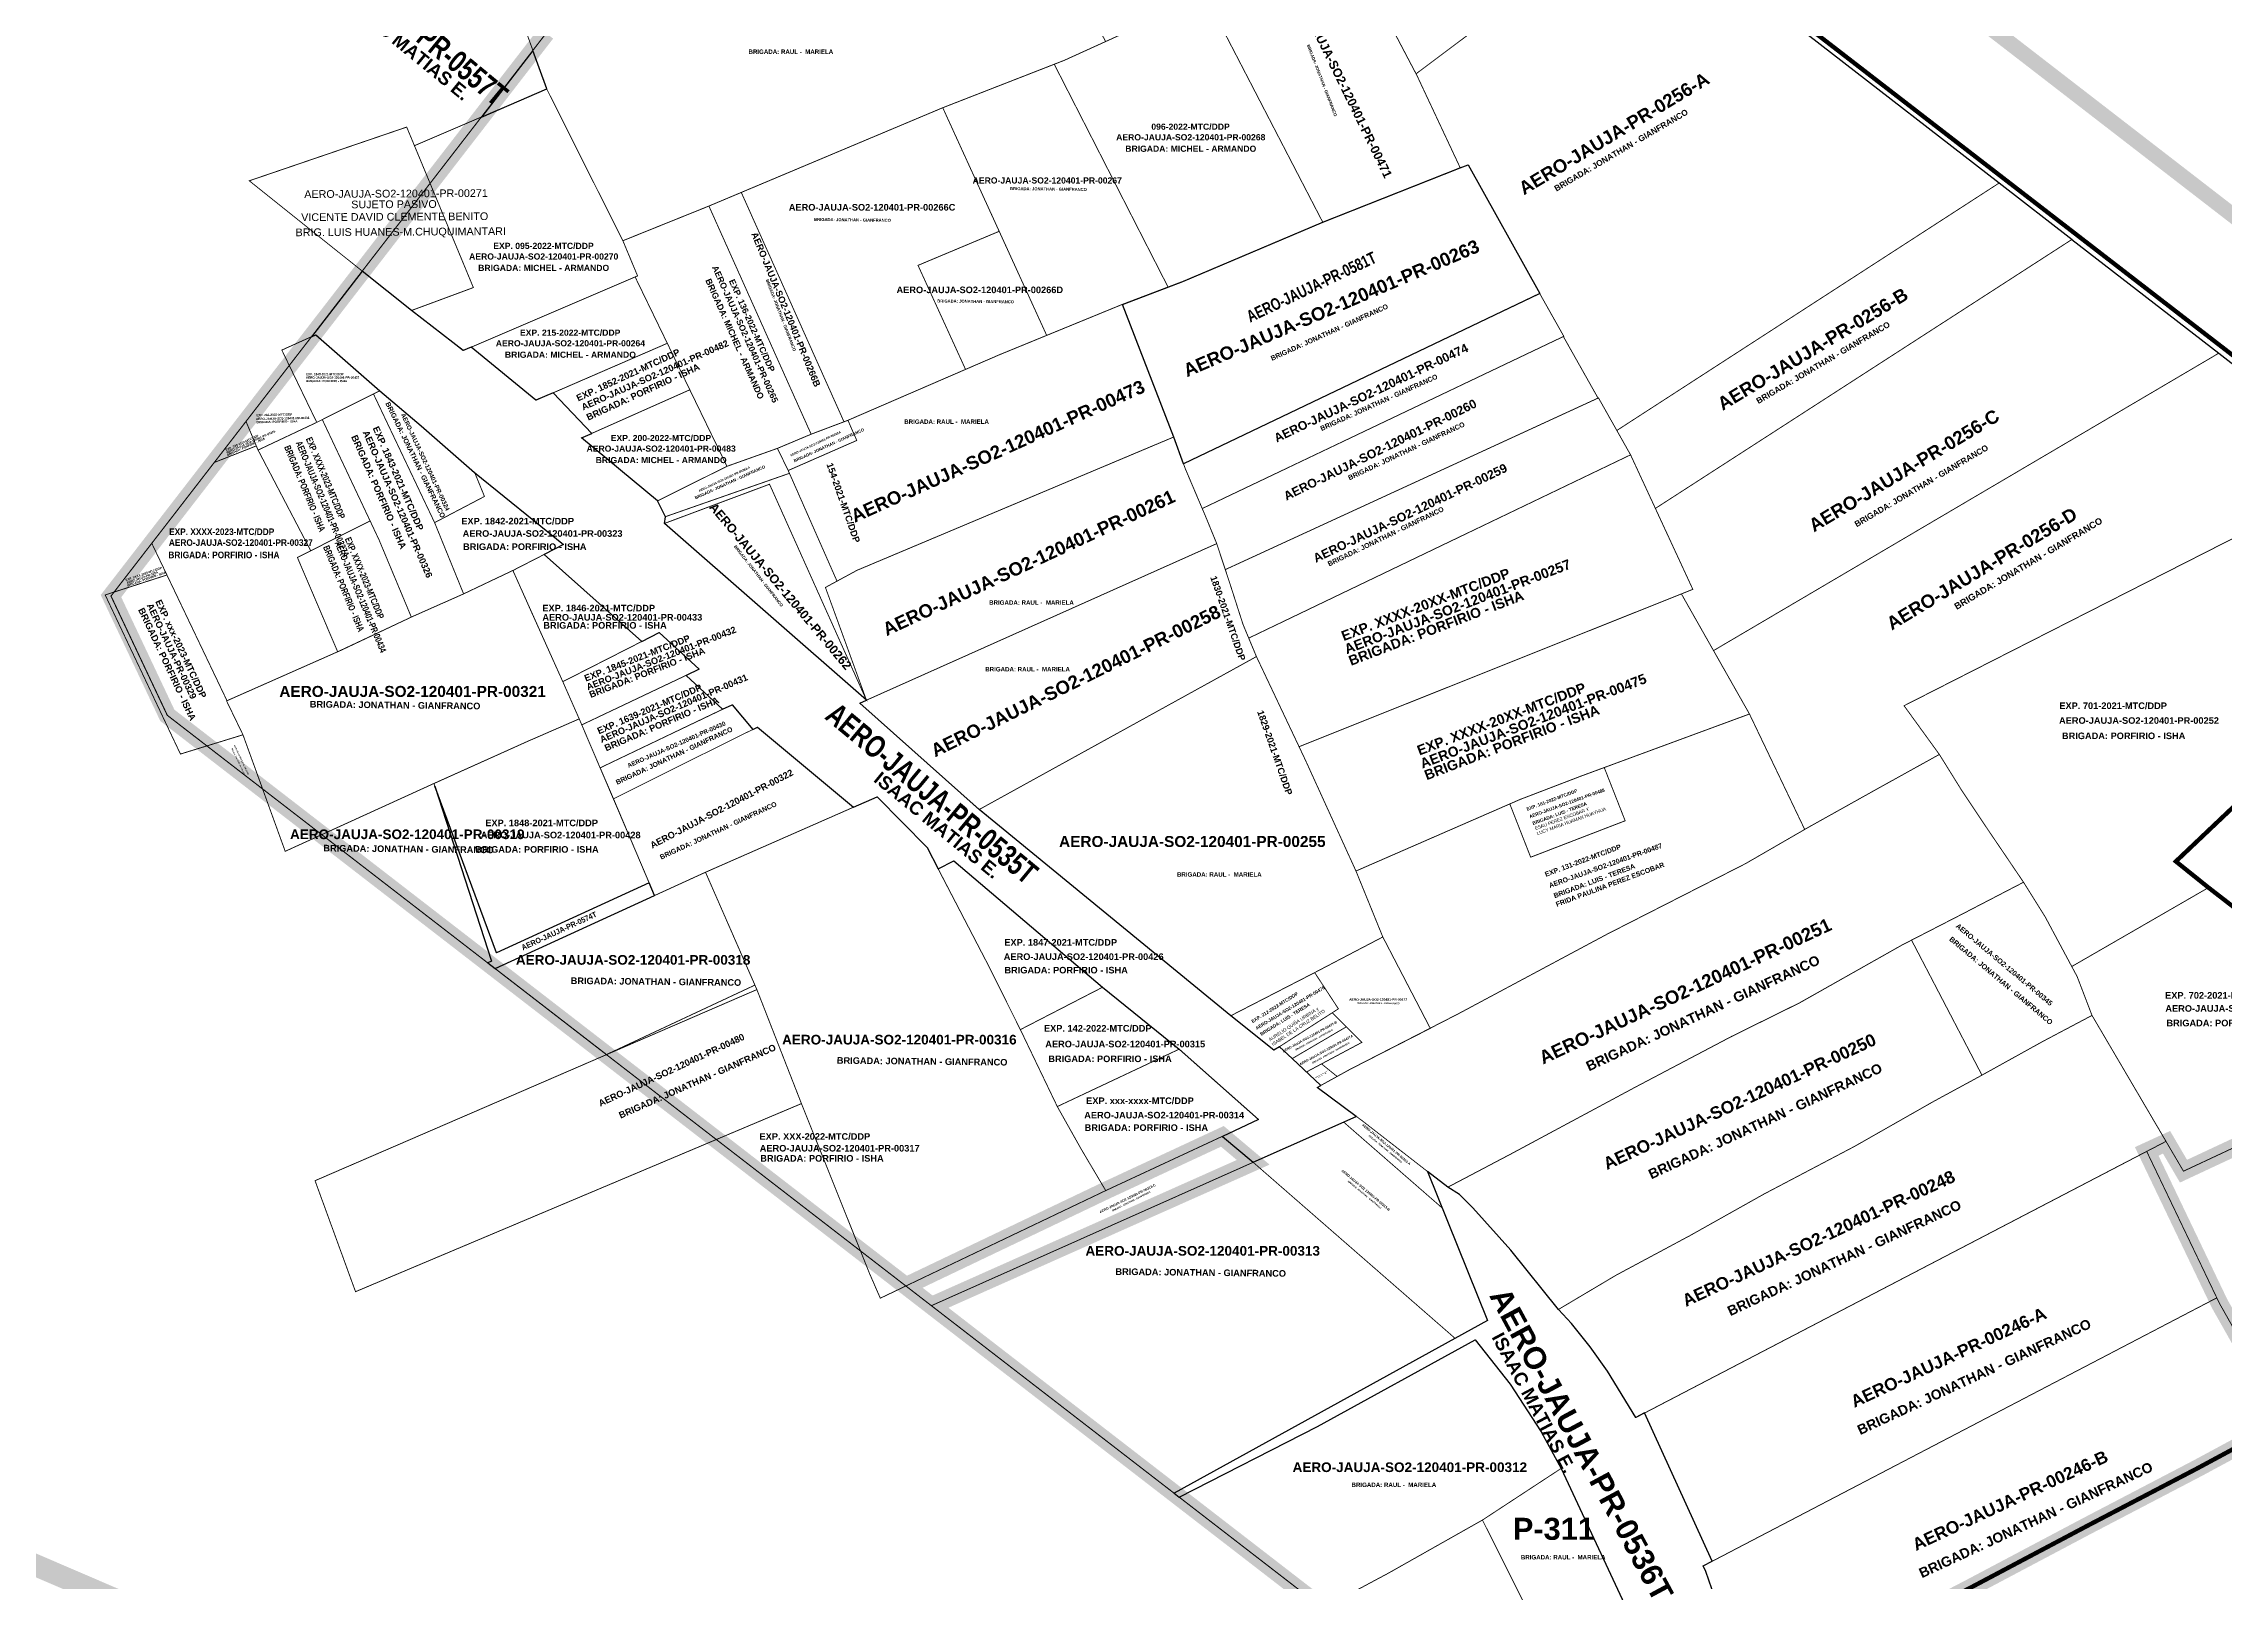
# Model space of a CAD drawing. Header units: metres. Extents: x 91 to 896469, y 125 to 17394210.
# Drawn here: x 447769.2 to 448264.8, y 8697134.9 to 8697484.4 of the extents above; entities that cross this region are included whole.
import ezdxf
from ezdxf.enums import TextEntityAlignment as Align

# ---------------------------------------------------------------- set-up
doc = ezdxf.new("R2010")
doc.units = ezdxf.units.M
doc.header["$MEASUREMENT"] = 0
doc.linetypes.add('DASHDOT2', pattern=[0.5, 0.25, -0.125, 0, -0.125])
doc.layers.add('AJ_BASE_SUNARP', color=7, linetype='Continuous', lineweight=9, true_color=0xc0fcce)
doc.layers.add('PREDIO DEFINIDO ( EN PROCESO)', color=7, linetype='Continuous', lineweight=30, true_color=0xe0e000)
for name, color, linetype in [('BASE DE DATOS JAUJA', 7, 'Continuous'), ('CODIGO', 7, 'Continuous'), ('EXPEDIENTE', 150, 'Continuous'), ('EXPEDIENTES', 5, 'Continuous'), ('ortofoto 2025', 7, 'Continuous'), ('PREDIOS ADQUIRIDOS_PRO', 7, 'Continuous'), ('PREDIOS CELIA E.T.', 200, 'Continuous'), ('SUJETO PASIVO', 4, 'Continuous')]:
    doc.layers.add(name, color=color, linetype=linetype)
for name, color, linetype, lineweight in [('CBC-INTEREST-JAUJA', 150, 'Continuous', 30), ('PMD 2024', 1, 'Continuous', 5), ('PREDIO ADQUIRIDO ( CON RM)', 3, 'Continuous', 30), ('TEXTO', 7, 'Continuous', 20)]:
    doc.layers.add(name, color=color, linetype=linetype, lineweight=lineweight)
doc.styles.add('SANSSERIFBOLD', font='sasb____.pfb')
doc.styles.get("Standard").update_dxf_attribs({"font": 'arial.ttf'})

msp = doc.modelspace()

# ---------------------------------------------------------------- linework, layer by layer
at = {"color": 6}
msp.add_lwpolyline([(448132.29, 8697515.89), (448213.63, 8697452.76), (448213.63, 8697452.76), (448230.17, 8697439.93), (448230.13, 8697439.91), (448263.51, 8697414.06), (448297.09, 8697388), (448309.54, 8697378.31), (448319.18, 8697371.48), (448323.75, 8697368.62), (448324.17, 8697369.19), (448324.17, 8697369.19), (448324.17, 8697369.19), (448136.47, 8697514.16), (448039.1, 8697589.77), (447906.38, 8697692.04), (447905.52, 8697691.5), (448055.65, 8697576.05), (448053.76, 8697575.11), (448053.76, 8697575.11)], close=True, dxfattribs=at)
at = {"color": 4, "linetype": 'DASHDOT2', "ltscale": 50}
msp.add_lwpolyline([(448573.83, 8697174.38), (448521.7, 8697214.96), (448492.77, 8697176.91), (448467.66, 8697143.64), (448462.58, 8697136.73), (448369.28, 8697209.07), (448353.65, 8697221.02), (448261.18, 8697292.59), (448253.77, 8697298.54), (448294.11, 8697336.8), (448310.09, 8697352.4), (448317.58, 8697360.09), (448324.17, 8697369.19), (448324.17, 8697369.19), (448324.17, 8697369.19), (448136.47, 8697514.16)], dxfattribs=at)
at = {"color": 30, "lineweight": 0, "const_width": 5}
msp.add_lwpolyline([(445954.14, 8695540.14), (446226.35, 8696553.13), (446260.12, 8696690.92), (446353.33, 8696744.96), (446491.12, 8696769.27), (446615.4, 8696804.4), (446647.83, 8696813.01), (446368.19, 8697143.3), (447401.14, 8697256.26), (447507.41, 8697243.65), (447682.13, 8697175.21), (448310.74, 8696905.03), (448335.51, 8696894.44), (448692.15, 8696945.78), (448731.32, 8696947.13), (448771.85, 8696941.73), (448883.97, 8696920.11), (449096.07, 8696117.68)], dxfattribs=at)
at = {"layer": 'AJ_BASE_SUNARP', "color": 1, "ltscale": 15, "const_width": 3.5}
msp.add_lwpolyline([(447815.43, 8697794.15), (447835.61, 8697807.17), (447844.59, 8697812.97), (447866.46, 8697827.08), (448248.57, 8697530.27), (449605.93, 8696482.47), (449575.02, 8696440.75), (449572, 8696436.67), (448558.87, 8697219.65), (448363.27, 8697370.8)], close=True, dxfattribs=at)
at = {"layer": 'CBC-INTEREST-JAUJA', "color": 150}
for points in [[(448132.29, 8697515.89), (448213.63, 8697452.76), (448213.63, 8697452.76), (448230.17, 8697439.93), (448230.13, 8697439.91), (448263.51, 8697414.06), (448297.09, 8697388), (448309.54, 8697378.31), (448319.18, 8697371.48), (448323.75, 8697368.62), (448324.17, 8697369.19), (448324.17, 8697369.19), (448324.17, 8697369.19), (448136.47, 8697514.16), (448039.1, 8697589.77), (447906.38, 8697692.04), (447905.52, 8697691.5), (448055.65, 8697576.05), (448053.76, 8697575.11), (448053.76, 8697575.11)], [(447868.7, 8697467.75), (447883.56, 8697474.12), (447880.41, 8697482.89), (447868.7, 8697467.75)], [(448014.39, 8697425.17), (448028.12, 8697430.39), (448059.89, 8697443.86), (448091.13, 8697456.23), (448092.92, 8697456.85), (448109.22, 8697427.6), (448028.25, 8697388.95), (448026.03, 8697395.01)], [(447830.11, 8697417.82), (447831.11, 8697418.27), (447845.6, 8697405.52), (447855.06, 8697397.52), (447867.17, 8697386.97), (447887.35, 8697370.57), (447882.94, 8697368.3), (447905.14, 8697348.53), (447909.13, 8697350.56), (447918.18, 8697342.24), (447915.22, 8697340.83), (447923.53, 8697333.13), (447925.69, 8697334.16), (447930.41, 8697328.54), (447931.49, 8697329.06), (447953.28, 8697310.87), (447958.67, 8697313.24), (447969.99, 8697301.7), (447972.52, 8697296.82), (447976.06, 8697298.68), (448009.86, 8697269.94), (448027.24, 8697255.85), (448045.27, 8697239.86), (448037.09, 8697236.05), (448044.09, 8697230.15), (448067.53, 8697240.59), (448067.53, 8697240.59), (448058.67, 8697247.18), (448059.43, 8697247.6), (448059.43, 8697247.6), (448052.94, 8697253.71), (448050.06, 8697256.43), (448048.81, 8697255.62), (448039.02, 8697263.47), (447981.8, 8697310.32), (447954.69, 8697334.51), (447956.21, 8697335.19), (447910.3, 8697375.36), (447910.52, 8697376.9), (447908.76, 8697380.51), (447891.45, 8697394.79), (447893.79, 8697395.83), (447885.03, 8697405.06), (447881.08, 8697403.35), (447866.42, 8697415.44), (447864.55, 8697414.64), (447852.83, 8697423.77), (447841.63, 8697432.72), (447830.11, 8697417.82)], [(447908.07, 8697290.79), (447906.84, 8697293.68), (447872.15, 8697277.79), (447858.12, 8697315.65), (447871.02, 8697275.89), (447870.18, 8697275.46), (447871.81, 8697274.2)]]:
    msp.add_lwpolyline(points, close=True, dxfattribs=at)
msp.add_lwpolyline([(448157.21, 8697107.57), (448146.93, 8697137.14), (448146.36, 8697138.39), (448148.38, 8697139.45), (448133.05, 8697173.17), (448131.03, 8697172.11), (448124.59, 8697182.67), (448120.64, 8697188.2), (448116.42, 8697193.52), (448113.49, 8697196.72), (448102.63, 8697210.16), (448094.02, 8697219.8), (448091, 8697222.82), (448088.31, 8697224.48), (448083.72, 8697228.05), (448097.36, 8697194.2), (448097.36, 8697194.2), (448026.13, 8697154.93), (448027.29, 8697154.03), (448058.69, 8697170.07), (448094.51, 8697189.79), (448102.46, 8697179.72), (448109.51, 8697168.92), (448114.07, 8697160.56), (448132.15, 8697121.75)], dxfattribs=at)
at = {"layer": 'ortofoto 2025', "color": 30, "const_width": 1}
msp.add_lwpolyline([(448573.83, 8697174.38), (448521.7, 8697214.96), (448492.77, 8697176.91), (448467.66, 8697143.64), (448462.58, 8697136.73), (448369.28, 8697209.07), (448353.65, 8697221.02), (448261.18, 8697292.59), (448253.77, 8697298.54), (448294.11, 8697336.8), (448310.09, 8697352.4), (448317.58, 8697360.09), (448324.17, 8697369.19), (448136.47, 8697514.16)], dxfattribs=at)
at = {"layer": 'PMD 2024', "color": 4, "linetype": 'Continuous', "lineweight": 35, "ltscale": 20, "const_width": 0.25}
msp.add_lwpolyline([(446623.18, 8698528.1), (446620.36, 8698536.51), (446610.4, 8698557.69), (446651.66, 8698611.07), (446576.59, 8698669.1), (446689.93, 8698815.74), (446740.57, 8698776.6), (446806.82, 8698862.32), (449771.2, 8696571.26), (449775.99, 8696557.79), (449674.35, 8696425.76), (449839.54, 8696298.09), (449196.34, 8696510.01), (448340.95, 8697171.27), (448216.44, 8697007.84), (447797.34, 8697331.75), (447784.54, 8697358.86), (447883.43, 8697486.8), (447076.22, 8698110.71), (446956.09, 8698218.6), (446730.51, 8698426.22), (446623.18, 8698528.1)], dxfattribs=at)
at = {"layer": 'PREDIO ADQUIRIDO ( CON RM)', "lineweight": 0, "const_width": 0.2}
for points in [[(448039.09, 8697567.86), (448053.76, 8697575.11), (448132.29, 8697515.89), (448081.1, 8697477.57), (448064.24, 8697509.67), (448063.68, 8697509.41), (448037.25, 8697567.44)], [(447980.43, 8697542.78), (447959.17, 8697532.82), (447954.59, 8697531.15), (447899.72, 8697511.23), (447874.01, 8697500.69), (447883.56, 8697474.12), (447900.86, 8697439.63), (447920.41, 8697447.51), (447973.55, 8697469.86), (448001.21, 8697480.65), (448010.56, 8697484.9)], [(448213.63, 8697452.76), (448213.63, 8697452.76), (448132.29, 8697515.89), (448081.1, 8697477.57), (448081.28, 8697477.24), (448091.13, 8697456.23), (448092.92, 8697456.85), (448109.22, 8697427.6), (448114.68, 8697417.9), (448114.58, 8697417.85), (448122.46, 8697403.86), (448122.46, 8697403.86), (448122.56, 8697403.9), (448126.73, 8697396.5)], [(448033.27, 8697495.23), (448064.24, 8697509.67), (448081.28, 8697477.24), (448091.13, 8697456.23), (448059.89, 8697443.86)], [(448001.21, 8697480.65), (448033.27, 8697495.23), (448059.89, 8697443.86), (448028.12, 8697430.39), (448024.74, 8697429.11), (447998.89, 8697479.74)], [(447973.55, 8697469.86), (447998.89, 8697479.74), (448024.74, 8697429.11), (448014.39, 8697425.17), (447997.17, 8697418.11), (447997.17, 8697418.11)], [(447853.5, 8697461.23), (447883.56, 8697474.12), (447900.86, 8697439.63), (447904.2, 8697431.64), (447864.55, 8697414.64), (447852.83, 8697423.77), (447866.89, 8697428.98)], [(447986.38, 8697441.77), (447973.55, 8697469.86), (447927.77, 8697450.61), (447951.11, 8697398.47), (447952, 8697398.81), (447978.73, 8697410.38), (447967.93, 8697434.03)], [(447815.96, 8697453.25), (447851.74, 8697465.46), (447866.89, 8697428.98), (447852.83, 8697423.77)], [(447927.77, 8697450.61), (447920.41, 8697447.51), (447943.64, 8697395.65), (447951.11, 8697398.47)], [(448230.17, 8697439.93), (448213.63, 8697452.76), (448126.73, 8697396.5), (448129.85, 8697390.96), (448135.49, 8697378.78)], [(447900.86, 8697439.63), (447920.41, 8697447.51), (447943.64, 8697395.65), (447935.98, 8697392.43), (447924.51, 8697388.35), (447903.64, 8697431.4), (447904.2, 8697431.64)], [(447967.93, 8697434.03), (447986.38, 8697441.77), (447997.17, 8697418.11), (447986.45, 8697413.72), (447978.73, 8697410.38)], [(448263.51, 8697414.06), (448230.13, 8697439.91), (448135.49, 8697378.78), (448144, 8697360.39), (448141.4, 8697359.35), (448148.7, 8697346.46)], [(447866.42, 8697415.44), (447903.64, 8697431.4), (447910.96, 8697416.31), (447881.08, 8697403.35)], [(448014.39, 8697425.17), (447986.45, 8697413.72), (447952, 8697398.81), (447954.01, 8697394.23), (447938.43, 8697387.4), (447949.52, 8697362.25), (447954.06, 8697364.71), (448026.03, 8697395.01)], [(448028.25, 8697388.95), (448109.22, 8697427.6), (448114.68, 8697417.9), (448032.51, 8697378.75), (448031.15, 8697381.97), (448028.68, 8697387.77)], [(447823.36, 8697414.77), (447831.11, 8697418.27), (447845.6, 8697405.52), (447831.3, 8697398.34)], [(447885.03, 8697405.06), (447910.96, 8697416.31), (447916.07, 8697405.75), (447893.79, 8697395.83)], [(448032.51, 8697378.75), (448114.58, 8697417.85), (448114.58, 8697417.85), (448122.46, 8697403.86), (448037.75, 8697364.87), (448035.81, 8697370.77), (448033.33, 8697376.83)], [(448285.49, 8697381.58), (448297.09, 8697388), (448263.51, 8697414.06), (448148.7, 8697346.46), (448156.87, 8697332.05), (448169.42, 8697305.81), (448170.13, 8697306.22), (448185.81, 8697314.98), (448200.02, 8697322.86), (448192, 8697333.93), (448270.2, 8697373.72), (448269.79, 8697374.4)], [(447825.05, 8697411.28), (447815.22, 8697398.55), (447817.96, 8697392.05), (447831.3, 8697398.34)], [(447844.18, 8697404.81), (447845.6, 8697405.52), (447845.6, 8697405.52), (447855.06, 8697397.52), (447867.17, 8697386.97), (447869.41, 8697381.5), (447858.08, 8697375.55), (447858.08, 8697375.55)], [(447891.45, 8697394.79), (447916.07, 8697405.75), (447924.51, 8697388.35), (447908.76, 8697380.51)], [(448041.77, 8697352.45), (448038.72, 8697361.96), (448037.75, 8697364.87), (448122.56, 8697403.9), (448129.85, 8697390.96), (448043.08, 8697349.3)], [(447817.96, 8697392.05), (447829.93, 8697369.16), (447843.42, 8697375.95), (447832.56, 8697398.97), (447831.3, 8697398.34)], [(447815.22, 8697398.55), (447808, 8697389.22), (447817.56, 8697392.99)], [(447952, 8697398.81), (447943.64, 8697395.65), (447935.98, 8697392.43), (447938.43, 8697387.4), (447954.01, 8697394.23)], [(447946.89, 8697360.82), (447954.06, 8697364.71), (448026.03, 8697395.01), (448028.68, 8697387.77), (448033.33, 8697376.83), (448035.81, 8697370.78), (447956.21, 8697335.19)], [(447793.81, 8697370.85), (447810.9, 8697335.07), (447836.05, 8697346.2), (447826.9, 8697367.63), (447829.93, 8697369.16), (447817.96, 8697392.05), (447817.96, 8697392.05), (447817.56, 8697392.99), (447808, 8697389.22)], [(447935.98, 8697392.43), (447938.43, 8697387.4), (447938.71, 8697386.76), (447910.52, 8697376.9), (447908.76, 8697380.51), (447924.51, 8697388.35)], [(448043.08, 8697349.3), (448043.08, 8697349.3), (448044.83, 8697345.1), (448054.52, 8697324.62), (448144, 8697360.39), (448129.85, 8697390.96), (448043.08, 8697349.3)], [(447858.08, 8697375.55), (447869.41, 8697381.5), (447867.17, 8697386.97), (447887.35, 8697370.57), (447876.23, 8697364.85), (447864.67, 8697359.36)], [(447956.21, 8697335.19), (447934.19, 8697384.28), (447910.3, 8697375.36)], [(447826.9, 8697367.63), (447843.42, 8697375.95), (447845.46, 8697371.62), (447852.79, 8697354.08), (447836.05, 8697346.2)], [(447954.69, 8697334.51), (448035.81, 8697370.78), (448038.72, 8697361.96), (448041.77, 8697352.45), (448044.83, 8697345.1), (447981.8, 8697310.32)], [(448192, 8697333.93), (448270.09, 8697373.66), (448270.09, 8697373.66), (448278.26, 8697360.01), (448288.78, 8697344.92), (448294.11, 8697336.8), (448253.77, 8697298.54), (448261.18, 8697292.59), (448230.11, 8697274.65), (448224.06, 8697285.96), (448219.15, 8697293.81), (448210.14, 8697307.12), (448205.12, 8697314.65), (448200.02, 8697322.86)], [(447810.8, 8697335.03), (447814.43, 8697336.63), (447836.98, 8697346.61), (447852.79, 8697354.08), (447864.67, 8697359.36), (447875.87, 8697364.68), (447880.37, 8697354.6), (447887.21, 8697339.4), (447890.94, 8697330.94), (447879.3, 8697325.87), (447857.93, 8697316.26), (447824.13, 8697300.84), (447814.53, 8697327.32)], [(447981.8, 8697310.32), (448044.83, 8697345.1), (448055.98, 8697321.53), (448067.45, 8697296.36), (448073.55, 8697281.37), (448058.07, 8697273.27), (448039.02, 8697263.47)], [(447857.91, 8697316.24), (447872.15, 8697277.79), (447906.84, 8697293.68), (447890.94, 8697330.94), (447879.3, 8697325.87), (447857.91, 8697316.24)], [(448156.87, 8697332.05), (448123.87, 8697319.88), (448128.62, 8697307.78), (448107.15, 8697299.5), (448102.41, 8697311.61), (448067.45, 8697296.36), (448073.55, 8697281.37), (448084.32, 8697260.63), (448090.74, 8697263.92), (448124.7, 8697282.1), (448155.94, 8697298.02), (448169.42, 8697305.81)], [(447806.34, 8697324.8), (447818.99, 8697315.03), (447814.53, 8697327.32)], [(448068.92, 8697239.56), (448058.67, 8697247.18), (448066.1, 8697251.28), (448090.74, 8697263.92), (448124.7, 8697282.1), (448155.94, 8697298.02), (448170.13, 8697306.22), (448185.81, 8697314.98), (448200.02, 8697322.86), (448205.12, 8697314.65), (448210.14, 8697307.12), (448219.15, 8697293.81), (448205.04, 8697286.48), (448191.56, 8697279.55), (448168.26, 8697266.39), (448152.76, 8697258.73), (448130.93, 8697247.23), (448102.83, 8697232.13), (448088.31, 8697224.48)], [(448102.41, 8697311.61), (448104.65, 8697312.59), (448118.5, 8697317.9), (448123.87, 8697319.88), (448128.62, 8697307.78), (448107.15, 8697299.5)], [(447832.44, 8697304.63), (447857.93, 8697316.26), (447871.02, 8697275.89), (447870.18, 8697275.46)], [(447919.64, 8697296.08), (447958.67, 8697313.24), (447969.99, 8697301.7), (447983.55, 8697275.62), (447991.19, 8697260.31), (447999.58, 8697242.82), (448004.95, 8697233.25), (448010.59, 8697223.72), (447959.36, 8697199.26), (447956.91, 8697204.88), (447941.44, 8697243.49), (447931.31, 8697269.41)], [(447871.84, 8697274.22), (447897.16, 8697254.66), (447930.87, 8697270.43), (447919.64, 8697296.08)], [(447976.06, 8697298.68), (447972.52, 8697296.82), (447983.55, 8697275.62), (447991.19, 8697260.31), (447991.19, 8697260.31), (448009.86, 8697269.94)], [(448231.34, 8697272.35), (448230.11, 8697274.65), (448224.06, 8697285.96), (448219.15, 8697293.81), (448205.04, 8697286.48), (448193.7, 8697280.65), (448209.7, 8697249.96), (448223.43, 8697257.57), (448234.71, 8697263.54)], [(448230.11, 8697274.65), (448261.18, 8697292.59), (448302.2, 8697260.79), (448286.3, 8697242.54), (448255.5, 8697228.13), (448234.71, 8697263.54), (448231.34, 8697272.35)], [(448059.63, 8697252.52), (448059.63, 8697252.52), (448068.8, 8697257.41), (448062.08, 8697264.15), (448063.46, 8697265.04), (448058.07, 8697273.27), (448073.55, 8697281.37), (448073.55, 8697281.37), (448084.34, 8697260.6), (448066.1, 8697251.28), (448063.16, 8697249.66)], [(448180.7, 8697233.74), (448160.13, 8697222.91), (448143.39, 8697213.51), (448126.6, 8697204.51), (448113.49, 8697196.72), (448102.63, 8697210.16), (448094.02, 8697219.8), (448091, 8697222.82), (448088.32, 8697224.49), (448102.84, 8697232.14), (448130.93, 8697247.23), (448152.77, 8697258.74), (448168.26, 8697266.4), (448191.56, 8697279.55), (448193.7, 8697280.65), (448209.7, 8697249.96), (448208.48, 8697249.29), (448198.7, 8697243.98)], [(448039.02, 8697263.47), (448058.07, 8697273.27), (448063.46, 8697265.04), (448052.7, 8697258.13), (448048.81, 8697255.62)], [(447840.11, 8697200.74), (447830.91, 8697225.97), (447875.93, 8697245.44), (447931.31, 8697269.41), (447941.44, 8697243.49)], [(447991.19, 8697260.31), (447999.58, 8697242.82), (448027.24, 8697255.85), (448009.86, 8697269.94)], [(448065.27, 8697260.95), (448062.08, 8697264.15), (448052.7, 8697258.13), (448050.05, 8697256.42), (448052.94, 8697253.71)], [(448056.17, 8697250.67), (448052.94, 8697253.71), (448065.27, 8697260.95), (448068.8, 8697257.41)], [(448234.71, 8697263.54), (448223.43, 8697257.57), (448209.7, 8697249.96), (448208.48, 8697249.29), (448198.7, 8697243.98), (448180.7, 8697233.74), (448160.13, 8697222.91), (448143.39, 8697213.51), (448126.6, 8697204.51), (448113.49, 8697196.72), (448116.42, 8697193.52), (448120.64, 8697188.2), (448124.59, 8697182.67), (448131.03, 8697172.11), (448251.53, 8697234.91)], [(448059.43, 8697247.6), (448056.17, 8697250.67), (448059.63, 8697252.52), (448063.16, 8697249.66)], [(448068.92, 8697239.56), (448067.53, 8697240.59), (448064.64, 8697239.3), (448087.06, 8697219.75), (448083.72, 8697228.05)], [(448087.06, 8697219.75), (448064.64, 8697239.3), (448044.09, 8697230.15), (448089.98, 8697190.13), (448097.36, 8697194.2)], [(448263.07, 8697199.34), (448263.07, 8697199.34), (448247.14, 8697232.63), (448133.05, 8697173.17), (448148.38, 8697139.45)], [(448044.09, 8697230.15), (447970.97, 8697197.56), (448026.13, 8697154.93), (448089.98, 8697190.13)], [(448146.93, 8697137.14), (448146.36, 8697138.39), (448263.07, 8697199.34), (448263.66, 8697198.1), (448279.03, 8697170.91), (448271.44, 8697167.48), (448233.59, 8697147.49), (448207.64, 8697133.74), (448178.69, 8697118.63), (448157.21, 8697107.57)], [(448102.46, 8697179.72), (448094.51, 8697189.79), (448058.69, 8697170.07), (448027.29, 8697154.03), (448059.95, 8697128.8), (448074.86, 8697136.78), (448096.19, 8697148.83), (448114.07, 8697160.56), (448109.51, 8697168.92)], [(448114.08, 8697113.16), (448096.19, 8697148.83), (448114.07, 8697160.56), (448132.15, 8697121.75)]]:
    msp.add_lwpolyline(points, close=True, dxfattribs=at)
for points in [[(447832.56, 8697398.97), (447845.46, 8697371.62), (447852.79, 8697354.08), (447864.67, 8697359.36), (447858.08, 8697375.55), (447844.18, 8697404.81), (447832.56, 8697398.97)], [(447785.24, 8697359.77), (447797.25, 8697363.65), (447793.81, 8697370.85), (447785.24, 8697359.77)], [(447875.87, 8697364.67), (447882.94, 8697368.3), (447905.14, 8697348.53), (447887.21, 8697339.4), (447875.87, 8697364.67)], [(447783.22, 8697359.11), (447800.32, 8697322.95), (447814.53, 8697327.32), (447810.8, 8697335.03), (447810.9, 8697335.07), (447797.25, 8697363.65), (447783.22, 8697359.11)], [(448054.52, 8697324.62), (448055.98, 8697321.53), (448067.45, 8697296.36), (448102.41, 8697311.61), (448104.65, 8697312.59), (448118.5, 8697317.9), (448123.87, 8697319.88), (448156.87, 8697332.05), (448141.4, 8697359.35), (448054.52, 8697324.62)], [(447887.21, 8697339.4), (447890.94, 8697330.94), (447891.52, 8697329.58), (447918.18, 8697342.24), (447909.13, 8697350.56), (447887.21, 8697339.4)], [(447891.52, 8697329.58), (447915.22, 8697340.83), (447915.22, 8697340.83), (447923.53, 8697333.13), (447895.69, 8697319.81), (447895.69, 8697319.81), (447891.52, 8697329.58)], [(447999.58, 8697242.82), (448027.24, 8697255.85), (448027.24, 8697255.85), (448045.27, 8697239.86), (448045.27, 8697239.86), (448010.59, 8697223.72), (448004.95, 8697233.25), (447999.58, 8697242.82)], [(447922.1, 8697235.33), (447954.85, 8697210.02), (447941.44, 8697243.49), (447922.1, 8697235.33)], [(448028.12, 8697111.76), (448057.21, 8697056), (448094.8, 8697075.55), (448111.77, 8697084.6), (448125.68, 8697091.73), (448139.86, 8697098.8), (448136.76, 8697108.53), (448119.98, 8697102.02), (448114.08, 8697113.16), (448096.19, 8697148.83), (448074.86, 8697136.78), (448028.12, 8697111.76)]]:
    msp.add_lwpolyline(points, dxfattribs=at)
at = {"layer": 'PREDIO DEFINIDO ( EN PROCESO)', "lineweight": 0, "const_width": 4}
msp.add_lwpolyline([(447883.43, 8697486.8), (447784.54, 8697358.86), (447797.34, 8697331.75), (448115.01, 8697086.23), (448125.82, 8697091.7), (448139.86, 8697098.8), (448153.39, 8697105.6), (448178.69, 8697118.63), (448207.64, 8697133.74), (448233.59, 8697147.49), (448258.72, 8697160.62), (448271.44, 8697167.48)], dxfattribs=at)
for points in [[(448278.51, 8697238.89), (448255.5, 8697228.13), (448251.65, 8697234.7), (448247.14, 8697232.63), (448263.66, 8697198.1), (448279.03, 8697170.91), (448311.89, 8697186.85)], [(448044.09, 8697230.15), (448037.09, 8697236.05), (448010.59, 8697223.72), (447965.18, 8697202.04), (447970.97, 8697197.56)], [(448165.04, 8697048.47), (448164.21, 8697070.1), (448160.06, 8697083.43), (448156.31, 8697095.49), (448153.39, 8697105.6), (448178.69, 8697118.63), (448207.64, 8697133.74), (448233.59, 8697147.49), (448258.72, 8697160.62), (448271.44, 8697167.48), (448283.95, 8697142.94), (448288.11, 8697134.62), (448279.55, 8697123.05), (448272.73, 8697115.75), (448260.49, 8697098.52), (448248.18, 8697082.38), (448235.8, 8697066.45), (448223.49, 8697050.93), (448211.66, 8697035), (448199.49, 8697019.2), (448188.2, 8697005.45), (448176.44, 8697005.78), (448167.35, 8697006.04), (448167.62, 8697027.36)]]:
    msp.add_lwpolyline(points, close=True, dxfattribs=at)
at = {"layer": 'PREDIOS ADQUIRIDOS_PRO', "color": 3, "lineweight": 0}
for points in [[(447895.69, 8697319.81), (447925.69, 8697334.16), (447930.41, 8697328.54), (447927.3, 8697327.03), (447911.16, 8697318.99), (447898.7, 8697312.76)], [(447953.28, 8697310.87), (447919.64, 8697296.08), (447908.07, 8697290.79), (447898.7, 8697312.76), (447911.16, 8697318.99), (447927.3, 8697327.03), (447931.49, 8697329.06)]]:
    msp.add_lwpolyline(points, close=True, dxfattribs=at)
at = {"layer": 'TEXTO', "color": 6, "const_width": 1}
msp.add_lwpolyline([(448272.73, 8697115.75), (448279.55, 8697123.05), (448288.11, 8697134.62), (448283.95, 8697142.94), (448271.44, 8697167.48), (448258.72, 8697160.62), (448233.59, 8697147.49), (448207.64, 8697133.74), (448178.69, 8697118.63), (448153.39, 8697105.6), (448139.86, 8697098.8), (448125.82, 8697091.7), (448111.77, 8697084.6), (448094.8, 8697075.55), (448057.21, 8697056), (448044.1, 8697049.16), (448167.42, 8697011.76), (448188.2, 8697005.45), (448199.49, 8697019.2), (448211.66, 8697035), (448223.49, 8697050.93), (448235.8, 8697066.45), (448248.18, 8697082.38), (448260.49, 8697098.52)], close=True, dxfattribs=at)

# ---------------------------------------------------------------- texts
at = {"insert": (448108.02, 8697306.38), "char_height": 0.75, "attachment_point": 1, "rotation": 20}
msp.add_mtext_dynamic_manual_height_columns('{\\C4;ESAU PEREZ ESCOBAR Y                      LUCY MARIA HUAMAN HUAYHUA}', width=21.991, gutter_width=1, heights=[3.87], dxfattribs=at)
at = {"layer": 'BASE DE DATOS JAUJA', "color": 1, "style": 'SANSSERIFBOLD'}
for s, height, rotation, p in [('AERO-JAUJA-SO2-120401-PR-00471', 2, 295.9869, (448063.35, 8697475.41)), ('AERO-JAUJA-PR-0256-A', 3, 31.1149, (448126.86, 8697462.74)), ('AERO-JAUJA-SO2-120401-PR-00263', 3, 23.2397, (448062.44, 8697422.92)), ('AERO-JAUJA-PR-0256-B', 3, 31.1149, (448172.01, 8697413.74)), ('AERO-JAUJA-SO2-120401-PR-00474', 2, 25.4546, (448071.31, 8697404.14)), ('AERO-JAUJA-SO2-120401-PR-00324', 1.002, 295, (447855.52, 8697389.13)), ('AERO-JAUJA-SO2-120401-PR-00260', 2, 26.2214, (448073.38, 8697391.23)), ('AERO-JAUJA-PR-0256-C', 3, 31.1149, (448192.76, 8697386.12)), ('AERO-JAUJA-SO2-120401-PR-00266A', 0.5, 25.2411, (447944.74, 8697393.27)), ('AERO-JAUJA-SO2-120401-PR-00262-A', 0.5, 25.2411, (447924.02, 8697385.22)), ('AERO-JAUJA-SO2-120401-PR-00259', 2, 25.5076, (448080.2, 8697376.85)), ('AERO-JAUJA-SO2-120401-PR-00262', 2, 310, (447935.92, 8697360.44)), ('AERO-JAUJA-PR-0256-D', 3, 31.1149, (448210.44, 8697363.82)), ('AERO-JAUJA-SO2-120401-PR-00320', 0.3094, 295, (447814.02, 8697321.61)), ('AERO-JAUJA-SO2-120401-PR-00322', 1.5, 27.5877, (447923.65, 8697309.84)), ('AERO-JAUJA-SO2-120401-PR-00322', 1.5, 27.5877, (447923.65, 8697309.84)), ('AERO-JAUJA-SO2-120401-PR-00480', 1.5, 25, (447912.21, 8697250.46))]:
    msp.add_text(s, height=height, rotation=rotation, dxfattribs=at).set_placement(p, align=Align.CENTER)
msp.add_text('AERO-JAUJA-SO2-120401-PR-00321', height=2.5, dxfattribs=at).set_placement((447853.07, 8697335.93), align=Align.CENTER)
at = {"layer": 'CBC-INTEREST-JAUJA', "style": 'SANSSERIFBOLD', "width": 0.75}
for s, height, rotation, p in [('AERO-JAUJA-PR-0557T', 5, 320.3469, (447826.03, 8697507.99)), ('AERO-JAUJA-PR-0581T', 2.6893, 25.513, (448043.41, 8697421)), ('AERO-JAUJA-PR-0535T', 5, 320.3469, (447946.52, 8697331.13)), ('AERO-JAUJA-PR-0574T', 1.25, 24.6779, (447878.15, 8697278.3))]:
    msp.add_text(s, height=height, rotation=rotation, dxfattribs=at).set_placement(p)
at = {"layer": 'CBC-INTEREST-JAUJA', "style": 'SANSSERIFBOLD'}
for s, height, rotation, p in [('ISAAC MATIAS E. ', 3, 320.6696, (447837.14, 8697493.71)), ('ISAAC MATIAS E. ', 3, 320.6696, (447957.64, 8697316.85)), ('AERO-JAUJA-PR-0536T', 5, 298.3037, (448097.64, 8697199.86)), ('ISAAC MATIAS E. ', 3, 298.041, (448098.2, 8697190.41))]:
    msp.add_text(s, height=height, rotation=rotation, dxfattribs=at).set_placement(p)
at = {"layer": 'CODIGO', "color": 6, "linetype": 'Continuous', "lineweight": 20, "style": 'SANSSERIFBOLD'}
for height, rotation, p in [(0.675, 291.0881, (448059.4, 8697475.94)), (1.35, 30.5044, (448128.04, 8697459.63)), (0.675, 359.3333, (447997.58, 8697451.04)), (0.675, 359.3333, (447953.04, 8697444.03)), (0.675, 291.0881, (447936.45, 8697422.58)), (0.675, 359.3333, (447981.02, 8697425.5)), (1.125, 24.361, (448061.63, 8697418.31)), (1.35, 30.5044, (448173.93, 8697411.35)), (1.125, 24.361, (448072.89, 8697402.35)), (1.125, 295.8831, (447853.21, 8697389.57)), (0.675, 24.361, (447947.82, 8697392.85)), (1.125, 25.1278, (448079.14, 8697391.33)), (1.35, 30.5044, (448196.27, 8697383.34)), (0.675, 24.361, (447925.34, 8697384.43)), (1.125, 25.7944, (448074.45, 8697371.91)), (1.5, 30.8302, (448220.62, 8697365.63)), (0.675, 308.0517, (447931.42, 8697363.22)), (1.5, 359.3671, (447849.09, 8697333.32)), (1.125, 24.9321, (447912.75, 8697322.08)), (0.2625, 295.6844, (447813.35, 8697321.19)), (1.125, 24.9321, (447922.77, 8697305.06)), (1.1645, 319.9358, (448213.66, 8697270.98)), (2.25, 24.9321, (448146.76, 8697263.06)), (1.5, 359.3671, (447908.37, 8697270.47)), (0.3707, 359.3671, (448072.55, 8697266.13)), (0.3707, 28.6227, (448058, 8697257.83)), (1.5, 23.8453, (447918.08, 8697247.89)), (0.3707, 28.6227, (448061.83, 8697254.86)), (1.5, 359.3671, (447968.86, 8697252.35)), (0.0927, 28.6227, (448059.88, 8697249.93)), (2.25, 24.9321, (448160.93, 8697238.51)), (0.375, 320.4987, (448073.99, 8697233.05)), (0.375, 320.4987, (448069.3, 8697222.64)), (0.375, 26.7146, (448016.45, 8697221.11)), (2.25, 24.9321, (448178.89, 8697207.41)), (1.5, 359.3671, (448032.16, 8697204.35)), (2.25, 24.9321, (448208.4, 8697180.38)), (2.25, 24.9321, (448222.42, 8697147.85))]:
    msp.add_text('BRIGADA: JONATHAN - GIANFRANCO', height=height, rotation=rotation, dxfattribs=at).set_placement(p, align=Align.CENTER)
at = {"layer": 'CODIGO', "color": 6, "linetype": 'Continuous', "lineweight": 0, "style": 'SANSSERIFBOLD'}
for s, height, p in [('BRIGADA: RAUL -  MARIELA', 1, (447939.03, 8697482.1)), ('BRIGADA: MICHEL - ARMANDO', 1.4, (448029.91, 8697459.84)), ('BRIGADA: RAUL -  MARIELA', 1, (447974.42, 8697398)), ('BRIGADA: MICHEL - ARMANDO', 1.4, (447909.56, 8697389.07)), ('BRIGADA: RAUL -  MARIELA', 1, (447993.71, 8697356.88)), ('BRIGADA: RAUL -  MARIELA', 1, (447992.83, 8697341.72)), ('BRIGADA: RAUL -  MARIELA', 1, (448036.39, 8697295.08)), ('BRIGADA: RAUL -  MARIELA', 1, (448076.06, 8697156.35)), ('BRIGADA: RAUL -  MARIELA', 1, (448114.54, 8697139.87))]:
    msp.add_text(s, height=height, dxfattribs=at).set_placement(p, align=Align.CENTER)
at = {"layer": 'CODIGO', "color": 1, "lineweight": 0, "style": 'SANSSERIFBOLD'}
for s, height, p in [('AERO-JAUJA-SO2-120401-PR-00268', 1.4, (448029.91, 8697462.45)), ('AERO-JAUJA-SO2-120401-PR-00267', 1.4, (447997.3, 8697452.63)), ('AERO-JAUJA-SO2-120401-PR-00266C', 1.5, (447957.49, 8697446.48)), ('AERO-JAUJA-SO2-120401-PR-00266D', 1.5, (447981.97, 8697427.71)), ('AERO-JAUJA-SO2-120401-PR-00483', 1.4, (447909.56, 8697391.68))]:
    msp.add_text(s, height=height, dxfattribs=at).set_placement(p, align=Align.CENTER)
for s, height, rotation, p in [('AERO-JAUJA-SO2-120401-PR-00266B', 1.5, 292.4553, (447937.22, 8697423.72)), ('AERO-JAUJA-SO2-120401-PR-00265', 1.4, 294.123, (447928.02, 8697418.12))]:
    msp.add_text(s, height=height, rotation=rotation, dxfattribs=at).set_placement(p, align=Align.CENTER)
at = {"layer": 'CODIGO', "color": 6, "linetype": 'Continuous', "lineweight": 0, "style": 'SANSSERIFBOLD'}
msp.add_text('BRIGADA: MICHEL - ARMANDO', height=1.4, rotation=294.123, dxfattribs=at).set_placement((447925.64, 8697417.05), align=Align.CENTER)
at = {"layer": 'CODIGO', "lineweight": 20, "style": 'SANSSERIFBOLD'}
for s, height, rotation, p in [('AERO-JAUJA-SO2-120401-PR-00482', 1.5, 23.9643, (447891.85, 8697401.03)), ('AERO-JAUJA-SO2-120401-PR-00436', 0.5, 1.2293, (447817.51, 8697398.86)), ('AERO-JAUJA-SO2-120401-PR-00325', 0.5, 23.8576, (447810.86, 8697391.24)), ('AERO-JAUJA-SO2-120401-PR-00326', 1.5, 293.6952, (447841.7, 8697396.09)), ('AERO-JAUJA-SO2-120401-PR-00257', 2.2614, 20.9337, (448065.35, 8697345.63)), ('AERO-JAUJA-PR-00329', 1.5, 295.1432, (447792.62, 8697356.78)), ('AERO-JAUJA-SO2-120401-PR-00432', 1.5, 21.3159, (447892.92, 8697337.43)), ('AERO-JAUJA-SO2-120401-PR-00431', 1.5, 23.2721, (447896.02, 8697325.47)), ('AERO-JAUJA-SO2-120401-PR-00475', 2.2614, 20.9337, (448082.56, 8697319.62)), ('AERO-JAUJA-SO2-120401-PR-00488', 0.75, 19.7075, (448106.97, 8697308.35)), ('AERO-JAUJA-SO2-120401-PR-00487 ', 1.125, 19.7075, (448111.5, 8697292.49)), ('AERO-JAUJA-SO2-120401-PR-00476', 0.75, 31.1968, (448044.91, 8697260.24))]:
    msp.add_text(s, height=height, rotation=rotation, dxfattribs=at).set_placement(p)
at = {"layer": 'CODIGO', "color": 6, "linetype": 'Continuous', "lineweight": 20, "style": 'SANSSERIFBOLD'}
for s, height, rotation, p in [('BRIGADA: PORFIRIO - ISHA', 1.5, 24.705, (447893.01, 8697398.72)), ('BRIGADA: PORFIRIO - ISHA', 0.5, 23.8576, (447811.04, 8697390.67)), ('BRIGADA: PORFIRIO - ISHA', 0.5, 1.2293, (447817.57, 8697398.13)), ('BRIGADA: PORFIRIO - ISHA', 1.5, 293.6952, (447839.08, 8697395.07)), ('BRIGADA: PORFIRIO - ISHA', 2.2614, 20.9337, (448066.33, 8697342.99)), ('BRIGADA: PORFIRIO - ISHA', 1.5, 295.1432, (447790.66, 8697355.75)), ('BRIGADA: PORFIRIO - ISHA', 1.5, 21.3159, (447893.57, 8697335.68)), ('BRIGADA: PORFIRIO - ISHA', 1.5, 23.2721, (447897.08, 8697323.55)), ('BRIGADA: PORFIRIO - ISHA', 2.2614, 20.9337, (448083.53, 8697316.98)), ('BRIGADA: LUIS - TERESA', 0.75, 20.4483, (448107.72, 8697306.8)), ('BRIGADA: LUIS - TERESA', 1.125, 20.4483, (448112.62, 8697290.17)), ('BRIGADA: LUIS - TERESA', 0.75, 31.9376, (448045.96, 8697258.88))]:
    msp.add_text(s, height=height, rotation=rotation, dxfattribs=at).set_placement(p)
at = {"layer": 'CODIGO', "lineweight": 20, "style": 'SANSSERIFBOLD'}
for s, height, p in [('AERO-JAUJA-SO2-120401-PR-00437', 0.5, (447828.85, 8697408.27)), ('AERO-JAUJA-SO2-120401-PR-00323', 1.5, (447864.45, 8697372.33)), ('AERO-JAUJA-SO2-120401-PR-00433', 1.5, (447882.57, 8697353.28)), ('AERO-JAUJA-SO2-120401-PR-00252', 1.5, (448227.22, 8697329.82)), ('AERO-JAUJA-SO2-120401-PR-00428', 1.5, (447868.56, 8697303.79)), ('AERO-JAUJA-SO2-120401-PR-00426', 1.5, (447987.41, 8697276.14)), ('AERO-JAUJA-SO2-120401-PR-00249', 1.5, (448251.38, 8697264.37)), ('AERO-JAUJA-SO2-120401-PR-00315', 1.5, (447996.85, 8697256.28)), ('AERO-JAUJA-SO2-120401-PR-00314', 1.5, (448005.7, 8697240.12)), ('AERO-JAUJA-SO2-120401-PR-00317', 1.5, (447931.96, 8697232.6))]:
    msp.add_text(s, height=height, dxfattribs=at).set_placement(p)
at = {"layer": 'CODIGO', "color": 6, "linetype": 'Continuous', "lineweight": 20, "style": 'SANSSERIFBOLD'}
for height, p in [(0.5, (447828.88, 8697407.48)), (1.5, (447864.54, 8697369.33)), (1.5, (447882.78, 8697351.45)), (1.5, (448227.87, 8697326.34)), (1.5, (447867.31, 8697300.52)), (1.5, (447987.56, 8697273.08)), (1.5, (448251.62, 8697261.06)), (1.5, (447997.54, 8697252.92)), (1.5, (448005.79, 8697237.28)), (1.5, (447932.08, 8697230.3))]:
    msp.add_text('BRIGADA: PORFIRIO - ISHA', height=height, dxfattribs=at).set_placement(p)
at = {"layer": 'CODIGO', "color": 1, "linetype": 'Continuous', "lineweight": 0, "style": 'SANSSERIFBOLD'}
for s, rotation, p in [('AERO-JAUJA-SO2-120401-PR-00473', 24.2731, (447986.68, 8697390.43)), ('AERO-JAUJA-SO2-120401-PR-00261', 25, (447993.73, 8697365.07)), ('AERO-JAUJA-SO2-120401-PR-00258', 26.2034, (448004.42, 8697338.21))]:
    msp.add_text(s, height=3, rotation=rotation, dxfattribs=at).set_placement(p, align=Align.CENTER)
at = {"layer": 'CODIGO', "color": 6, "linetype": 'Continuous', "lineweight": 20, "style": 'SANSSERIFBOLD'}
for height, rotation, width, p in [(1.5, 292.6413, 0.6, (447823.85, 8697392.72)), (1.5, 292.6413, 0.6, (447832.69, 8697369.98)), (0.5, 19.102, 0.9, (447788.35, 8697361.01))]:
    msp.add_text('BRIGADA: PORFIRIO - ISHA', height=height, rotation=rotation, dxfattribs=dict(at, width=width)).set_placement(p)
at = {"layer": 'CODIGO', "lineweight": 20, "style": 'SANSSERIFBOLD'}
for s, height, rotation, width, p in [('AERO-JAUJA-SO2-120401-PR-00327A', 1.5, 292.6413, 0.6, (447826.48, 8697393.7)), ('AERO-JAUJA-SO2-120401-PR-00434', 1.5, 292.6413, 0.6, (447835.33, 8697370.96)), ('AERO-JAUJA-PR-329A', 0.5, 19.102, 0.9, (447788.17, 8697361.61))]:
    msp.add_text(s, height=height, rotation=rotation, dxfattribs=dict(at, width=width)).set_placement(p)
at = {"layer": 'CODIGO', "lineweight": 20, "style": 'SANSSERIFBOLD', "width": 0.9}
msp.add_text('AERO-JAUJA-SO2-120401-PR-00327', height=1.5, dxfattribs=at).set_placement((447797.69, 8697370.27))
at = {"layer": 'CODIGO', "color": 6, "linetype": 'Continuous', "lineweight": 20, "style": 'SANSSERIFBOLD', "width": 0.9}
msp.add_text('BRIGADA: PORFIRIO - ISHA', height=1.5, dxfattribs=at).set_placement((447797.58, 8697367.46))
at = {"layer": 'CODIGO', "color": 1, "linetype": 'Continuous', "lineweight": 0, "style": 'SANSSERIFBOLD'}
for s, height, p in [('AERO-JAUJA-SO2-120401-PR-00255', 2.5, (448030.26, 8697301.82)), ('P-311', 5, (448112.42, 8697144.34))]:
    msp.add_text(s, height=height, dxfattribs=at).set_placement(p, align=Align.CENTER)
at = {"layer": 'CODIGO', "color": 1, "lineweight": 20, "style": 'SANSSERIFBOLD'}
for s, height, rotation, p in [('AERO-JAUJA-SO2-120401-PR-00251', 3, 25, (448142.9, 8697267.72)), ('AERO-JAUJA-SO2-120401-PR-00345', 1.1593, 320.0037, (448214.4, 8697274.65)), ('AERO-JAUJA-SO2-120401-PR-00250', 2.8, 25, (448155.22, 8697242.69)), ('AERO-JAUJA-SO2-120401-PR-00313-A', 0.55, 320, (448074.18, 8697234.01)), ('AERO-JAUJA-SO2-120401-PR-00313-B', 0.55, 320, (448069.49, 8697223.6)), ('AERO-JAUJA-SO2-120401-PR-00248', 2.8, 25, (448173.17, 8697211.58)), ('AERO-JAUJA-SO2-120401-PR-00313-C', 0.55, 26.2159, (448015.65, 8697221.68)), ('AERO-JAUJA-PR-00246-A', 2.8, 25, (448202.69, 8697184.56)), ('AERO-JAUJA-PR-00246-B', 2.8, 25, (448216.7, 8697152.03))]:
    msp.add_text(s, height=height, rotation=rotation, dxfattribs=at).set_placement(p, align=Align.CENTER)
for s, p in [('AERO-JAUJA-SO2-120401-PR-00318', (447903.19, 8697275.06)), ('AERO-JAUJA-SO2-120401-PR-00316', (447963.69, 8697256.93)), ('AERO-JAUJA-SO2-120401-PR-00313', (448032.63, 8697208.93)), ('AERO-JAUJA-SO2-120401-PR-00312', (448079.69, 8697159.74))]:
    msp.add_text(s, height=2.2, dxfattribs=at).set_placement(p, align=Align.CENTER)
at = {"layer": 'CODIGO', "color": 1, "lineweight": 20, "insert": (448065.9, 8697267.42), "char_height": 0.5437, "width": 1.2339, "attachment_point": 1, "style": 'SANSSERIFBOLD'}
msp.add_mtext('AERO-JAUJA-SO2-120401-PR-00477', dxfattribs=at)
at = {"layer": 'CODIGO', "color": 1, "lineweight": 20, "attachment_point": 1, "rotation": 28.7116, "style": 'SANSSERIFBOLD'}
for s, insert, char_height, width in [('AERO-JAUJA-SO2-120401-PR-00477-B', (448050.71, 8697255.59), 0.5437, 1.2339), ('AERO-JAUJA-SO2-120401-PR-00477A', (448054.55, 8697252.62), 0.5437, 1.2339), ('AERO-JAUJA-SO2-120401-PR-00477-C', (448058.06, 8697249.37), 0.1359, 0.3085)]:
    msp.add_mtext(s, dxfattribs=dict(at, insert=insert, char_height=char_height, width=width))
at = {"layer": 'EXPEDIENTE', "lineweight": 0, "style": 'SANSSERIFBOLD'}
for s, p in [('096-2022-MTC/DDP', (448029.86, 8697464.85)), ('EXP. 095-2022-MTC/DDP', (447882.82, 8697437.76)), ('EXP. 215-2022-MTC/DDP', (447888.88, 8697418.03)), ('EXP. 200-2022-MTC/DDP', (447909.51, 8697394.08))]:
    msp.add_text(s, height=1.4, dxfattribs=at).set_placement(p, align=Align.CENTER)
msp.add_text('EXP. 136-2022-MTC/DDP', height=1.4, rotation=293.991, dxfattribs=at).set_placement((447929.56, 8697420.07), align=Align.CENTER)
at = {"layer": 'EXPEDIENTE', "linetype": 'Continuous', "lineweight": 20, "style": 'SANSSERIFBOLD'}
for s, height, rotation, p in [('EXP. 1852-2021-MTC/DDP', 1.5, 24.705, (447890.72, 8697403.09)), ('EXP. 263-2022-MTC/DDP', 0.5, 1.2293, (447817.58, 8697399.73)), ('EXP. 260-2022-MTC/DDP', 0.5, 23.8576, (447810.69, 8697391.82)), ('EXP. 1843-2021-MTC/DDP', 1.5, 293.6952, (447843.98, 8697397.03)), ('EXP. XXXX-20XX-MTC/DDP', 2.2614, 20.9337, (448064.67, 8697348.61)), ('EXP. xxx-2023-MTC/DDP', 1.5, 295.1432, (447794.57, 8697357.61)), ('EXP. 1845-2021-MTC/DDP', 1.5, 21.3159, (447892.45, 8697339.4)), ('EXP. 1639-2021-MTC/DDP', 1.5, 23.2721, (447895.43, 8697327.42)), ('EXP. XXXX-20XX-MTC/DDP', 2.2614, 20.9337, (448081.88, 8697322.6))]:
    msp.add_text(s, height=height, rotation=rotation, dxfattribs=at).set_placement(p)
for s, height, p in [('EXP. 1849-2021-MTC/DDP', 0.5, (447828.86, 8697409.05)), ('EXP. 1842-2021-MTC/DDP', 1.5, (447864.14, 8697375.14)), ('EXP. 1846-2021-MTC/DDP', 1.5, (447882.56, 8697355.37)), ('EXP. 701-2021-MTC/DDP', 1.5, (448227.28, 8697333.18)), ('EXP. 1848-2021-MTC/DDP', 1.5, (447869.59, 8697306.54)), ('EXP. 1847-2021-MTC/DDP', 1.5, (447987.54, 8697279.39)), ('EXP. 702-2021-MTC/DDP', 1.5, (448251.32, 8697267.35)), ('EXP. 142-2022-MTC/DDP', 1.5, (447996.54, 8697259.86)), ('EXP. xxx-xxxx-MTC/DDP', 1.5, (448006.14, 8697243.39)), ('EXP. XXX-2022-MTC/DDP', 1.5, (447931.91, 8697235.27))]:
    msp.add_text(s, height=height, dxfattribs=at).set_placement(p)
for height, rotation, width, p in [(1.5, 292.6413, 0.6, (447828.78, 8697394.59)), (1.5, 292.6413, 0.6, (447837.63, 8697371.85)), (0.5, 19.102, 0.9, (447787.93, 8697362.22))]:
    msp.add_text('EXP. XXXX-2023-MTC/DDP', height=height, rotation=rotation, dxfattribs=dict(at, width=width)).set_placement(p)
at = {"layer": 'EXPEDIENTE', "linetype": 'Continuous', "lineweight": 20, "style": 'SANSSERIFBOLD', "width": 0.9}
msp.add_text('EXP. XXXX-2023-MTC/DDP', height=1.5, dxfattribs=at).set_placement((447797.75, 8697372.73))
at = {"layer": 'EXPEDIENTE', "color": 3, "linetype": 'Continuous', "lineweight": 20, "style": 'SANSSERIFBOLD'}
for s, height, rotation, p in [('EXP. 161-2022-MTC/DDP', 0.75, 20.4483, (448106.38, 8697310.04)), ('EXP. 131-2022-MTC/DDP', 1.125, 20.4483, (448110.61, 8697295.03)), ('EXP. 212-2022-MTC/DDP', 0.75, 31.9376, (448043.99, 8697261.78))]:
    msp.add_text(s, height=height, rotation=rotation, dxfattribs=at).set_placement(p)
at = {"layer": 'EXPEDIENTES', "color": 5, "style": 'SANSSERIFBOLD'}
for s, p in [('154-2021-MTC/DDP', (447950.25, 8697379.81)), ('1830-2021-MTC/DDP', (448037.65, 8697353.56)), ('1829-2021-MTC/DDP', (448048.31, 8697323.01))]:
    msp.add_text(s, height=1.5, rotation=289.2681, dxfattribs=at).set_placement(p, align=Align.CENTER)
at = {"layer": 'PREDIO DEFINIDO ( EN PROCESO)', "lineweight": 20}
for s, p in [('AERO-JAUJA-SO2-120401-PR-00271', (447849.32, 8697449.47)), ('SUJETO PASIVO', (447848.85, 8697447.05)), ('VICENTE DAVID CLEMENTE BENITO', (447849.02, 8697444.21)), ('BRIG. LUIS HUANES-M.CHUQUIMANTARI', (447850.39, 8697440.79))]:
    msp.add_text(s, height=1.75, rotation=0.3294, dxfattribs=at).set_placement(p, align=Align.CENTER)
at = {"layer": 'PREDIO DEFINIDO ( EN PROCESO)', "lineweight": 20, "style": 'SANSSERIFBOLD'}
for s, p in [('AERO-JAUJA-SO2-120401-PR-00270', (447882.87, 8697435.35)), ('BRIGADA: MICHEL - ARMANDO', (447882.87, 8697432.75)), ('AERO-JAUJA-SO2-120401-PR-00264', (447888.94, 8697415.62)), ('BRIGADA: MICHEL - ARMANDO', (447888.94, 8697413.02))]:
    msp.add_text(s, height=1.4, dxfattribs=at).set_placement(p, align=Align.CENTER)
msp.add_text('BRIGADA: JONATHAN - GIANFRANCO', height=1.5, rotation=359.3671, dxfattribs=at).set_placement((447852.16, 8697300.61), align=Align.CENTER)
at = {"layer": 'PREDIO DEFINIDO ( EN PROCESO)', "lineweight": 20, "insert": (447825.23, 8697305.81), "char_height": 2.2, "width": 4.9929, "attachment_point": 1, "style": 'SANSSERIFBOLD'}
msp.add_mtext('AERO-JAUJA-SO2-120401-PR-00319 ', dxfattribs=at)
at = {"layer": 'PREDIO DEFINIDO ( EN PROCESO)', "insert": (448047.52, 8697258.26), "char_height": 0.75, "attachment_point": 1, "rotation": 33.0596}
msp.add_mtext_dynamic_manual_height_columns('{\\C4;AURELIO QUIÑA URBINA y                   ISABEL DE LA CRUZ BELITO}', width=19.9509, gutter_width=1, heights=[3.87], dxfattribs=at)
at = {"layer": 'PREDIOS CELIA E.T.', "color": 1, "style": 'SANSSERIFBOLD'}
msp.add_text('AERO-JAUJA-SO2-120401-PR-00430', height=1, rotation=23.7396, dxfattribs=at).set_placement((447913.24, 8697324.67), align=Align.CENTER)
at = {"layer": 'SUJETO PASIVO', "linetype": 'Continuous', "lineweight": 20, "style": 'SANSSERIFBOLD'}
msp.add_text('FRIDA PAULINA PEREZ ESCOBAR', height=1.125, rotation=20.4483, dxfattribs=at).set_placement((448113.11, 8697288.21))

doc.saveas('drawing.dxf')
